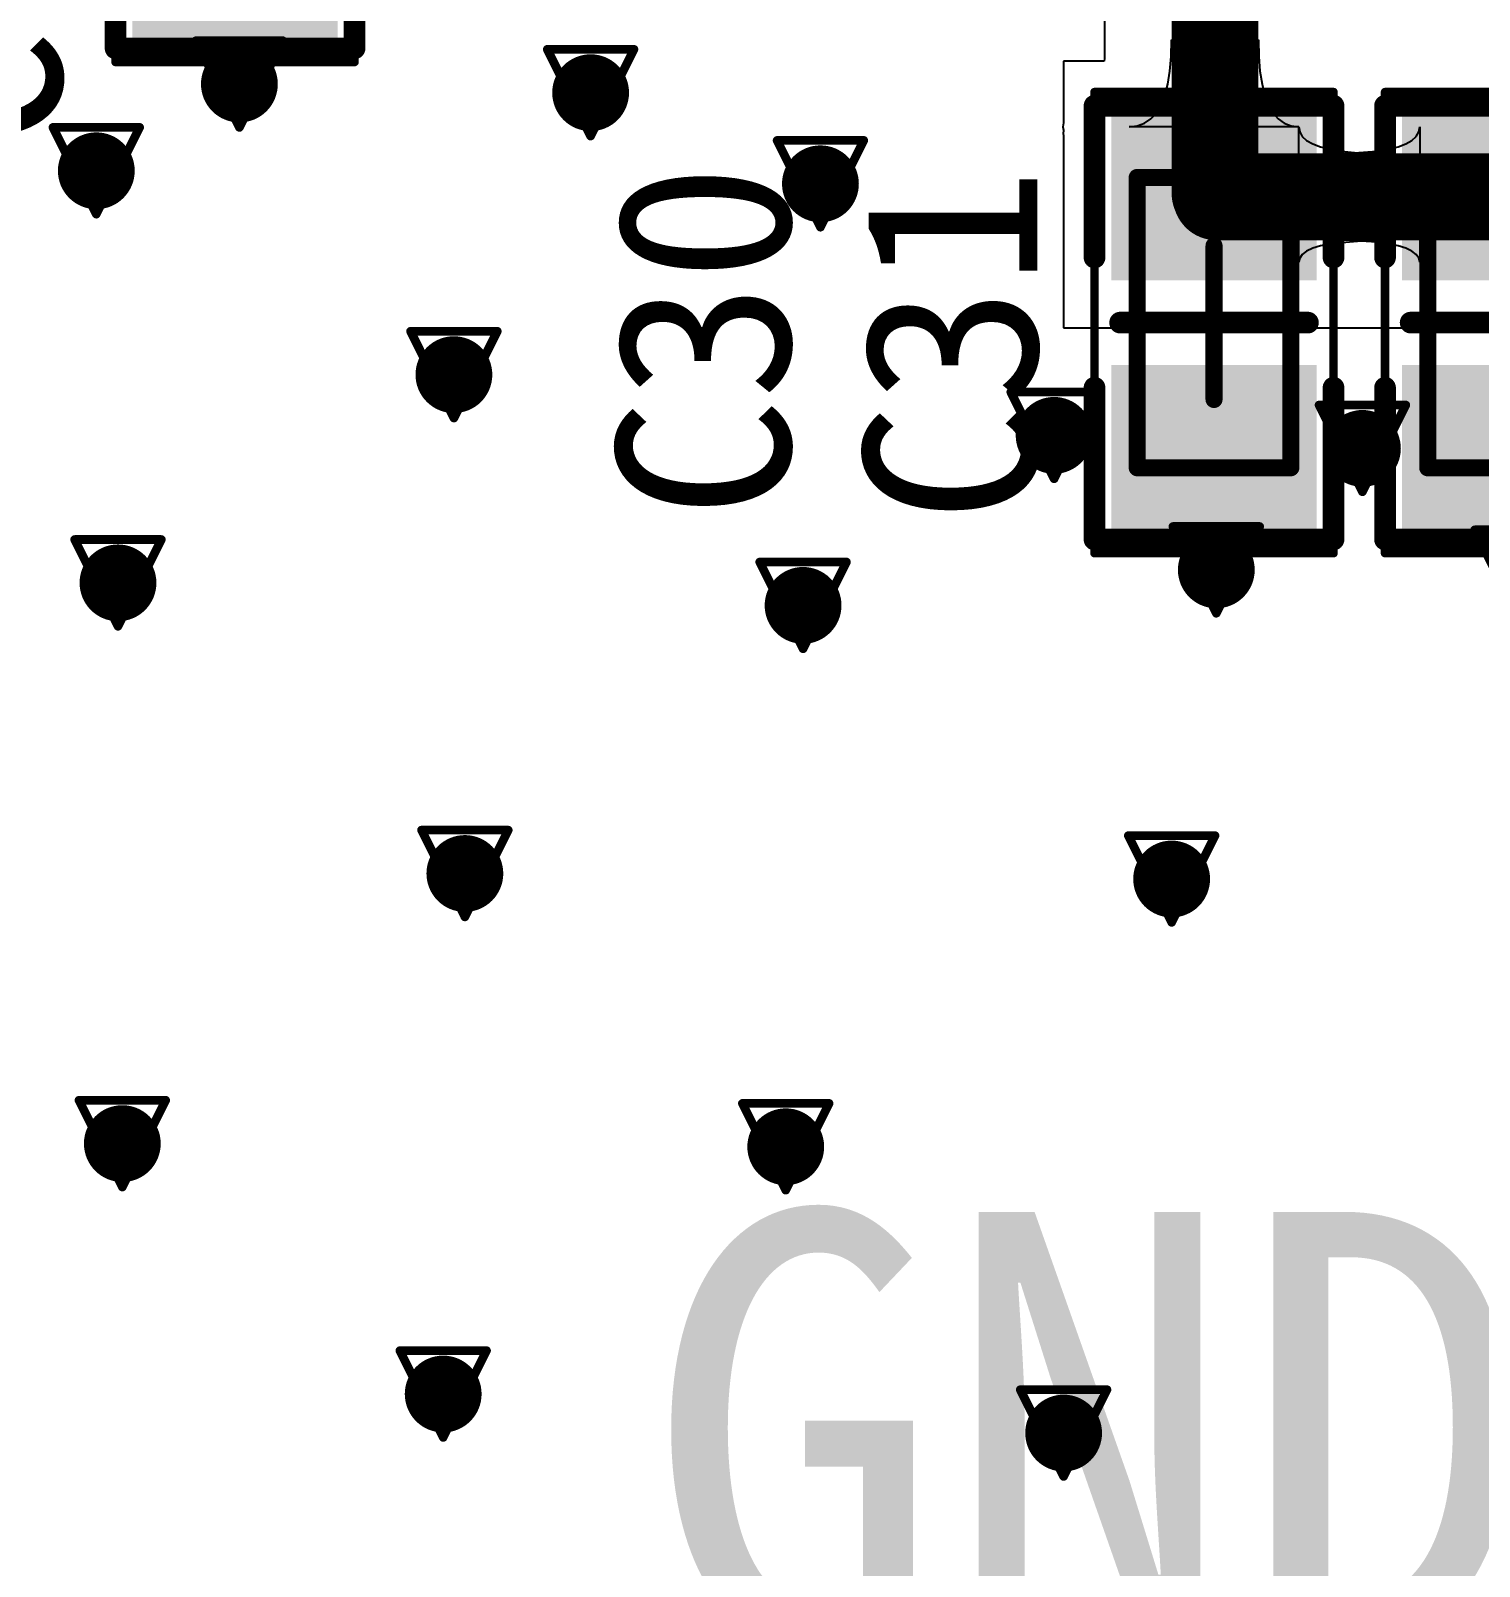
# Model space of a CAD drawing. Extents: x 75 to 173, y 40 to 188.
# Drawn here: x 132.93 to 141.42, y 122.42 to 131.41 of the extents above; entities that cross this region are included whole.
import ezdxf

# ---------------------------------------------------------------- set-up
doc = ezdxf.new("R2010")
doc.units = 0
doc.header["$MEASUREMENT"] = 0
doc.layers.get('0').update_dxf_attribs({"linetype": 'CONTINUOUS'})
for name, color, linetype in [('BottomLayer', 5, 'CONTINUOUS'), ('DRILLDRAWING', 1, 'CONTINUOUS'), ('MECHANICAL13', 56, 'CONTINUOUS'), ('MECHANICAL15', 56, 'CONTINUOUS'), ('MULTILAYER', 9, 'CONTINUOUS'), ('TopLayer', 1, 'CONTINUOUS'), ('TOPOVERLAY', 2, 'CONTINUOUS'), ('TOPPASTE', 8, 'CONTINUOUS'), ('TOPSOLDER', 216, 'CONTINUOUS'), ('ViaHoleLayer', 16, 'CONTINUOUS')]:
    doc.layers.add(name, color=color, linetype=linetype)

# ---------------------------------------------------------------- blocks, each defined once
blk = doc.blocks.new('C0603_36')
at = {"layer": 'MECHANICAL13', "const_width": 0.1}
for points in [[(-0.850001, -0.450002), (-0.850001, 0.449999)], [(0.849998, 0.449999), (-0.850001, 0.449999)], [(0.849998, -0.450002), (0.849998, 0.449999)], [(0.849998, -0.450002), (-0.850001, -0.450002)]]:
    blk.add_lwpolyline(points, dxfattribs=at)
at = {"layer": 'MECHANICAL13', "const_width": 0.05}
for points in [[(-0.875, 0.449999, 1), (-0.825002, 0.449999, 1)], [(-0.875, 0.449999, 1), (-0.825002, 0.449999, 1)], [(0.825, 0.449999, 1), (0.874997, 0.449999, 1)], [(0.825, 0.449999, 1), (0.874997, 0.449999, 1)], [(-0.875, -0.450002, 1), (-0.825002, -0.450002, 1)], [(-0.875, -0.450002, 1), (-0.825002, -0.450002, 1)], [(0.825, -0.450002, 1), (0.874997, -0.450002, 1)], [(0.825, -0.450002, 1), (0.874997, -0.450002, 1)]]:
    blk.add_lwpolyline(points, format="xyb", close=True, dxfattribs=at)
at = {"layer": 'MECHANICAL15'}
for points, const_width in [([(1.35, 0.700001), (-1.35, 0.700001)], 0.05), ([(-1.35, -0.700001), (-1.35, 0.700001)], 0.05), ([(1.35, -0.700001), (1.35, 0.700001)], 0.05), ([(0, -0.450002), (0, 0.449999)], 0.1), ([(0.449999, 0), (-0.450002, 0)], 0.1), ([(1.35, -0.700001), (-1.35, -0.700001)], 0.05)]:
    blk.add_lwpolyline(points, dxfattribs=dict(at, const_width=const_width))
for points, const_width in [([(-1.362499, 0.700001, 1), (-1.3375, 0.700001, 1)], 0.024999), ([(-1.362499, 0.700001, 1), (-1.3375, 0.700001, 1)], 0.024999), ([(1.3375, 0.700001, 1), (1.362499, 0.700001, 1)], 0.024999), ([(1.3375, 0.700001, 1), (1.362499, 0.700001, 1)], 0.024999), ([(-0.024999, 0.449999, 1), (0.024999, 0.449999, 1)], 0.05), ([(-0.475, 0, 1), (-0.425003, 0, 1)], 0.05), ([(0.425, 0, 1), (0.474998, 0, 1)], 0.05), ([(-0.024999, -0.450002, 1), (0.024999, -0.450002, 1)], 0.05), ([(-1.362499, -0.700001, 1), (-1.3375, -0.700001, 1)], 0.024999), ([(-1.362499, -0.700001, 1), (-1.3375, -0.700001, 1)], 0.024999), ([(1.3375, -0.700001, 1), (1.362499, -0.700001, 1)], 0.024999), ([(1.3375, -0.700001, 1), (1.362499, -0.700001, 1)], 0.024999)]:
    blk.add_lwpolyline(points, format="xyb", close=True, dxfattribs=dict(at, const_width=const_width))
at = {"layer": 'TOPOVERLAY', "const_width": 0.127}
for points in [[(-1.27, -0.700001), (-1.27, 0.700001)], [(-0.381, 0.700001), (-1.27, 0.700001)], [(1.27, 0.700001), (0.381, 0.700001)], [(1.27, -0.700001), (1.27, 0.700001)], [(0, -0.549999), (0, 0.549999)], [(-0.381, -0.700001), (-1.27, -0.700001)], [(1.27, -0.700001), (0.381, -0.700001)]]:
    blk.add_lwpolyline(points, dxfattribs=at)
at = {"layer": 'TOPOVERLAY', "const_width": 0.0635}
for points in [[(-1.30175, 0.700001, 1), (-1.23825, 0.700001, 1)], [(-1.30175, 0.700001, 1), (-1.23825, 0.700001, 1)], [(-0.41275, 0.700001, 1), (-0.34925, 0.700001, 1)], [(0.34925, 0.700001, 1), (0.41275, 0.700001, 1)], [(1.23825, 0.700001, 1), (1.30175, 0.700001, 1)], [(1.23825, 0.700001, 1), (1.30175, 0.700001, 1)], [(-0.03175, 0.549999, 1), (0.03175, 0.549999, 1)], [(-0.03175, -0.549999, 1), (0.03175, -0.549999, 1)], [(-1.30175, -0.700001, 1), (-1.23825, -0.700001, 1)], [(-1.30175, -0.700001, 1), (-1.23825, -0.700001, 1)], [(-0.41275, -0.700001, 1), (-0.34925, -0.700001, 1)], [(0.34925, -0.700001, 1), (0.41275, -0.700001, 1)], [(1.23825, -0.700001, 1), (1.30175, -0.700001, 1)], [(1.23825, -0.700001, 1), (1.30175, -0.700001, 1)]]:
    blk.add_lwpolyline(points, format="xyb", close=True, dxfattribs=at)
at = {"layer": 'TOPPASTE'}
for points in [[(-0.350002, -0.499999), (-0.350002, 0.499999), (-1.15, -0.499999), (-1.15, 0.499999)], [(1.149998, -0.499999), (1.149998, 0.499999), (0.349999, -0.499999), (0.349999, 0.499999)]]:
    blk.add_solid(points, dxfattribs=at)
at = {"layer": 'TOPSOLDER'}
for points in [[(-0.248402, -0.601599), (-0.248402, 0.601599), (-1.2516, -0.601599), (-1.2516, 0.601599)], [(1.251598, -0.601599), (1.251598, 0.601599), (0.248399, -0.601599), (0.248399, 0.601599)]]:
    blk.add_solid(points, dxfattribs=at)
blk = doc.blocks.new('C0603_37')
at = {"layer": 'MECHANICAL13', "const_width": 0.1}
for points in [[(-0.850001, -0.450002), (-0.850001, 0.449999)], [(0.849998, 0.449999), (-0.850001, 0.449999)], [(0.849998, -0.450002), (0.849998, 0.449999)], [(0.849998, -0.450002), (-0.850001, -0.450002)]]:
    blk.add_lwpolyline(points, dxfattribs=at)
at = {"layer": 'MECHANICAL13', "const_width": 0.05}
for points in [[(-0.875, 0.449999, 1), (-0.825002, 0.449999, 1)], [(-0.875, 0.449999, 1), (-0.825002, 0.449999, 1)], [(0.825, 0.449999, 1), (0.874997, 0.449999, 1)], [(0.825, 0.449999, 1), (0.874997, 0.449999, 1)], [(-0.875, -0.450002, 1), (-0.825002, -0.450002, 1)], [(-0.875, -0.450002, 1), (-0.825002, -0.450002, 1)], [(0.825, -0.450002, 1), (0.874997, -0.450002, 1)], [(0.825, -0.450002, 1), (0.874997, -0.450002, 1)]]:
    blk.add_lwpolyline(points, format="xyb", close=True, dxfattribs=at)
at = {"layer": 'MECHANICAL15'}
for points, const_width in [([(1.35, 0.700001), (-1.35, 0.700001)], 0.05), ([(-1.35, -0.700001), (-1.35, 0.700001)], 0.05), ([(1.35, -0.700001), (1.35, 0.700001)], 0.05), ([(0, -0.450002), (0, 0.449999)], 0.1), ([(0.449999, 0), (-0.450002, 0)], 0.1), ([(1.35, -0.700001), (-1.35, -0.700001)], 0.05)]:
    blk.add_lwpolyline(points, dxfattribs=dict(at, const_width=const_width))
for points, const_width in [([(-1.362499, 0.700001, 1), (-1.3375, 0.700001, 1)], 0.024999), ([(-1.362499, 0.700001, 1), (-1.3375, 0.700001, 1)], 0.024999), ([(1.3375, 0.700001, 1), (1.362499, 0.700001, 1)], 0.024999), ([(1.3375, 0.700001, 1), (1.362499, 0.700001, 1)], 0.024999), ([(-0.024999, 0.449999, 1), (0.024999, 0.449999, 1)], 0.05), ([(-0.475, 0, 1), (-0.425003, 0, 1)], 0.05), ([(0.425, 0, 1), (0.474998, 0, 1)], 0.05), ([(-0.024999, -0.450002, 1), (0.024999, -0.450002, 1)], 0.05), ([(-1.362499, -0.700001, 1), (-1.3375, -0.700001, 1)], 0.024999), ([(-1.362499, -0.700001, 1), (-1.3375, -0.700001, 1)], 0.024999), ([(1.3375, -0.700001, 1), (1.362499, -0.700001, 1)], 0.024999), ([(1.3375, -0.700001, 1), (1.362499, -0.700001, 1)], 0.024999)]:
    blk.add_lwpolyline(points, format="xyb", close=True, dxfattribs=dict(at, const_width=const_width))
at = {"layer": 'TOPOVERLAY', "const_width": 0.127}
for points in [[(-1.27, -0.700001), (-1.27, 0.700001)], [(-0.381, 0.700001), (-1.27, 0.700001)], [(1.27, 0.700001), (0.381, 0.700001)], [(1.27, -0.700001), (1.27, 0.700001)], [(0, -0.549999), (0, 0.549999)], [(-0.381, -0.700001), (-1.27, -0.700001)], [(1.27, -0.700001), (0.381, -0.700001)]]:
    blk.add_lwpolyline(points, dxfattribs=at)
at = {"layer": 'TOPOVERLAY', "const_width": 0.0635}
for points in [[(-1.30175, 0.700001, 1), (-1.23825, 0.700001, 1)], [(-1.30175, 0.700001, 1), (-1.23825, 0.700001, 1)], [(-0.41275, 0.700001, 1), (-0.34925, 0.700001, 1)], [(0.34925, 0.700001, 1), (0.41275, 0.700001, 1)], [(1.23825, 0.700001, 1), (1.30175, 0.700001, 1)], [(1.23825, 0.700001, 1), (1.30175, 0.700001, 1)], [(-0.03175, 0.549999, 1), (0.03175, 0.549999, 1)], [(-0.03175, -0.549999, 1), (0.03175, -0.549999, 1)], [(-1.30175, -0.700001, 1), (-1.23825, -0.700001, 1)], [(-1.30175, -0.700001, 1), (-1.23825, -0.700001, 1)], [(-0.41275, -0.700001, 1), (-0.34925, -0.700001, 1)], [(0.34925, -0.700001, 1), (0.41275, -0.700001, 1)], [(1.23825, -0.700001, 1), (1.30175, -0.700001, 1)], [(1.23825, -0.700001, 1), (1.30175, -0.700001, 1)]]:
    blk.add_lwpolyline(points, format="xyb", close=True, dxfattribs=at)
at = {"layer": 'TOPPASTE'}
for points in [[(-0.350002, -0.499999), (-0.350002, 0.499999), (-1.15, -0.499999), (-1.15, 0.499999)], [(1.149998, -0.499999), (1.149998, 0.499999), (0.349999, -0.499999), (0.349999, 0.499999)]]:
    blk.add_solid(points, dxfattribs=at)
at = {"layer": 'TOPSOLDER'}
for points in [[(-0.248402, -0.601599), (-0.248402, 0.601599), (-1.2516, -0.601599), (-1.2516, 0.601599)], [(1.251598, -0.601599), (1.251598, 0.601599), (0.248399, -0.601599), (0.248399, 0.601599)]]:
    blk.add_solid(points, dxfattribs=at)
blk = doc.blocks.new('C0603_106')
at = {"layer": 'MECHANICAL13', "const_width": 0.1}
for points in [[(0.849998, 0.449999), (-0.850001, 0.449999)], [(-0.850001, -0.450002), (-0.850001, 0.449999)], [(0.849998, -0.450002), (0.849998, 0.449999)], [(0.849998, -0.450002), (-0.850001, -0.450002)]]:
    blk.add_lwpolyline(points, dxfattribs=at)
at = {"layer": 'MECHANICAL13', "const_width": 0.05}
for points in [[(-0.875, 0.449999, 1), (-0.825002, 0.449999, 1)], [(-0.875, 0.449999, 1), (-0.825002, 0.449999, 1)], [(0.825, 0.449999, 1), (0.874997, 0.449999, 1)], [(0.825, 0.449999, 1), (0.874997, 0.449999, 1)], [(-0.875, -0.450002, 1), (-0.825002, -0.450002, 1)], [(-0.875, -0.450002, 1), (-0.825002, -0.450002, 1)], [(0.825, -0.450002, 1), (0.874997, -0.450002, 1)], [(0.825, -0.450002, 1), (0.874997, -0.450002, 1)]]:
    blk.add_lwpolyline(points, format="xyb", close=True, dxfattribs=at)
at = {"layer": 'MECHANICAL15'}
for points, const_width in [([(-1.35, -0.700001), (-1.35, 0.700001)], 0.05), ([(1.35, 0.700001), (-1.35, 0.700001)], 0.05), ([(1.35, -0.700001), (1.35, 0.700001)], 0.05), ([(0, -0.450002), (0, 0.449999)], 0.1), ([(0.449999, 0), (-0.450002, 0)], 0.1), ([(1.35, -0.700001), (-1.35, -0.700001)], 0.05)]:
    blk.add_lwpolyline(points, dxfattribs=dict(at, const_width=const_width))
for points, const_width in [([(-1.362499, 0.700001, 1), (-1.3375, 0.700001, 1)], 0.024999), ([(-1.362499, 0.700001, 1), (-1.3375, 0.700001, 1)], 0.024999), ([(1.3375, 0.700001, 1), (1.362499, 0.700001, 1)], 0.024999), ([(1.3375, 0.700001, 1), (1.362499, 0.700001, 1)], 0.024999), ([(-0.024999, 0.449999, 1), (0.024999, 0.449999, 1)], 0.05), ([(-0.475, 0, 1), (-0.425003, 0, 1)], 0.05), ([(0.425, 0, 1), (0.474998, 0, 1)], 0.05), ([(-0.024999, -0.450002, 1), (0.024999, -0.450002, 1)], 0.05), ([(-1.362499, -0.700001, 1), (-1.3375, -0.700001, 1)], 0.024999), ([(-1.362499, -0.700001, 1), (-1.3375, -0.700001, 1)], 0.024999), ([(1.3375, -0.700001, 1), (1.362499, -0.700001, 1)], 0.024999), ([(1.3375, -0.700001, 1), (1.362499, -0.700001, 1)], 0.024999)]:
    blk.add_lwpolyline(points, format="xyb", close=True, dxfattribs=dict(at, const_width=const_width))
at = {"layer": 'TOPOVERLAY', "const_width": 0.127}
for points in [[(-0.381, 0.700001), (-1.27, 0.700001)], [(-1.27, -0.700001), (-1.27, 0.700001)], [(1.27, 0.700001), (0.381, 0.700001)], [(1.27, -0.700001), (1.27, 0.700001)], [(0, -0.549999), (0, 0.549999)], [(-0.381, -0.700001), (-1.27, -0.700001)], [(1.27, -0.700001), (0.381, -0.700001)]]:
    blk.add_lwpolyline(points, dxfattribs=at)
at = {"layer": 'TOPOVERLAY', "const_width": 0.0635}
for points in [[(-1.30175, 0.700001, 1), (-1.23825, 0.700001, 1)], [(-1.30175, 0.700001, 1), (-1.23825, 0.700001, 1)], [(-0.41275, 0.700001, 1), (-0.34925, 0.700001, 1)], [(0.34925, 0.700001, 1), (0.41275, 0.700001, 1)], [(1.23825, 0.700001, 1), (1.30175, 0.700001, 1)], [(1.23825, 0.700001, 1), (1.30175, 0.700001, 1)], [(-0.03175, 0.549999, 1), (0.03175, 0.549999, 1)], [(-0.03175, -0.549999, 1), (0.03175, -0.549999, 1)], [(-1.30175, -0.700001, 1), (-1.23825, -0.700001, 1)], [(-1.30175, -0.700001, 1), (-1.23825, -0.700001, 1)], [(-0.41275, -0.700001, 1), (-0.34925, -0.700001, 1)], [(0.34925, -0.700001, 1), (0.41275, -0.700001, 1)], [(1.23825, -0.700001, 1), (1.30175, -0.700001, 1)], [(1.23825, -0.700001, 1), (1.30175, -0.700001, 1)]]:
    blk.add_lwpolyline(points, format="xyb", close=True, dxfattribs=at)
at = {"layer": 'TOPPASTE'}
for points in [[(-0.350002, -0.499999), (-0.350002, 0.499999), (-1.15, -0.499999), (-1.15, 0.499999)], [(1.149998, -0.499999), (1.149998, 0.499999), (0.349999, -0.499999), (0.349999, 0.499999)]]:
    blk.add_solid(points, dxfattribs=at)
at = {"layer": 'TOPSOLDER'}
for points in [[(-0.248402, -0.601599), (-0.248402, 0.601599), (-1.2516, -0.601599), (-1.2516, 0.601599)], [(1.251598, -0.601599), (1.251598, 0.601599), (0.248399, -0.601599), (0.248399, 0.601599)]]:
    blk.add_solid(points, dxfattribs=at)

msp = doc.modelspace()

# ---------------------------------------------------------------- linework, layer by layer
at = {"layer": 'BottomLayer', "const_width": 0.225}
for points in [[(134.04416, 131.10082, 1), (134.26915, 131.10082, 1)], [(136.10156, 131.05002, 1), (136.32655, 131.05002, 1)], [(133.20596, 130.59282, 1), (133.43095, 130.59282, 1)], [(137.44776, 130.51662, 1), (137.67275, 130.51662, 1)], [(135.30076, 129.39902, 1), (135.52575, 129.39902, 1)], [(138.81676, 129.04342, 1), (139.04176, 129.04342, 1)], [(140.62276, 128.96722, 1), (140.84775, 128.96722, 1)], [(133.33296, 128.17982, 1), (133.55795, 128.17982, 1)], [(139.7668, 128.25602, 1), (139.9918, 128.25602, 1)], [(137.34616, 128.0479, 1), (137.57115, 128.0479, 1)], [(135.36496, 126.47802, 1), (135.58995, 126.47802, 1)], [(139.50516, 126.44574, 1), (139.73015, 126.44574, 1)], [(133.35836, 124.89633, 1), (133.58335, 124.89633, 1)], [(137.24456, 124.87782, 1), (137.46955, 124.87782, 1)], [(135.23796, 123.43002, 1), (135.46295, 123.43002, 1)], [(138.8724, 123.20142, 1), (139.0974, 123.20142, 1)]]:
    msp.add_lwpolyline(points, format="xyb", close=True, dxfattribs=at)
at = {"layer": 'DRILLDRAWING', "const_width": 0.0508}
for points in [[(133.90266, 131.35482), (134.41066, 131.35482)], [(133.90266, 131.35482), (134.15666, 130.84682)], [(134.15666, 130.84682), (134.41066, 131.35482)], [(135.96006, 131.30402), (136.46806, 131.30402)], [(135.96006, 131.30402), (136.21406, 130.79602)], [(136.21406, 130.79602), (136.46806, 131.30402)], [(133.06446, 130.84682), (133.57246, 130.84682)], [(133.06446, 130.84682), (133.31846, 130.33882)], [(133.31846, 130.33882), (133.57246, 130.84682)], [(137.30626, 130.77062), (137.81426, 130.77062)], [(137.30626, 130.77062), (137.56026, 130.26262)], [(137.56026, 130.26262), (137.81426, 130.77062)], [(135.15925, 129.65302), (135.66725, 129.65302)], [(135.15925, 129.65302), (135.41325, 129.14502)], [(135.41325, 129.14502), (135.66725, 129.65302)], [(138.67526, 129.29742), (139.18326, 129.29742)], [(138.67526, 129.29742), (138.92926, 128.78942)], [(138.92926, 128.78942), (139.18326, 129.29742)], [(140.48126, 129.22122), (140.98926, 129.22122)], [(140.48126, 129.22122), (140.73526, 128.71322)], [(140.73526, 128.71322), (140.98926, 129.22122)], [(139.6253, 128.51002), (140.1333, 128.51002)], [(139.6253, 128.51002), (139.8793, 128.00202)], [(139.8793, 128.00202), (140.1333, 128.51002)], [(141.39266, 128.49043), (141.90066, 128.49043)], [(141.39266, 128.49043), (141.64666, 127.98243)], [(133.19146, 128.43382), (133.69946, 128.43382)], [(133.19146, 128.43382), (133.44546, 127.92582)], [(133.44546, 127.92582), (133.69946, 128.43382)], [(137.20466, 128.3019), (137.71266, 128.3019)], [(137.20466, 128.3019), (137.45866, 127.7939)], [(137.45866, 127.7939), (137.71266, 128.3019)], [(135.22346, 126.73202), (135.73146, 126.73202)], [(135.22346, 126.73202), (135.47746, 126.22402)], [(135.47746, 126.22402), (135.73146, 126.73202)], [(139.36366, 126.69974), (139.87166, 126.69974)], [(139.36366, 126.69974), (139.61766, 126.19174)], [(139.61766, 126.19174), (139.87166, 126.69974)], [(133.21686, 125.15033), (133.72486, 125.15033)], [(133.21686, 125.15033), (133.47086, 124.64233)], [(133.47086, 124.64233), (133.72486, 125.15033)], [(137.10306, 125.13182), (137.61106, 125.13182)], [(137.10306, 125.13182), (137.35706, 124.62382)], [(137.35706, 124.62382), (137.61106, 125.13182)], [(135.09646, 123.68402), (135.60446, 123.68402)], [(135.09646, 123.68402), (135.35046, 123.17602)], [(135.35046, 123.17602), (135.60446, 123.68402)], [(138.7309, 123.45542), (139.2389, 123.45542)], [(138.7309, 123.45542), (138.9849, 122.94742)], [(138.9849, 122.94742), (139.2389, 123.45542)]]:
    msp.add_lwpolyline(points, dxfattribs=at)
at = {"layer": 'DRILLDRAWING', "const_width": 0.0254}
for points in [[(133.88996, 131.35482, 1), (133.91536, 131.35482, 1)], [(133.88996, 131.35482, 1), (133.91536, 131.35482, 1)], [(134.39796, 131.35482, 1), (134.42336, 131.35482, 1)], [(134.39796, 131.35482, 1), (134.42336, 131.35482, 1)], [(135.94736, 131.30402, 1), (135.97276, 131.30402, 1)], [(135.94736, 131.30402, 1), (135.97276, 131.30402, 1)], [(136.45536, 131.30402, 1), (136.48076, 131.30402, 1)], [(136.45536, 131.30402, 1), (136.48076, 131.30402, 1)], [(133.05176, 130.84682, 1), (133.07716, 130.84682, 1)], [(133.05176, 130.84682, 1), (133.07716, 130.84682, 1)], [(133.55976, 130.84682, 1), (133.58516, 130.84682, 1)], [(133.55976, 130.84682, 1), (133.58516, 130.84682, 1)], [(134.14396, 130.84682, 1), (134.16936, 130.84682, 1)], [(134.14396, 130.84682, 1), (134.16936, 130.84682, 1)], [(136.20136, 130.79602, 1), (136.22676, 130.79602, 1)], [(136.20136, 130.79602, 1), (136.22676, 130.79602, 1)], [(137.29356, 130.77062, 1), (137.31896, 130.77062, 1)], [(137.29356, 130.77062, 1), (137.31896, 130.77062, 1)], [(137.80156, 130.77062, 1), (137.82696, 130.77062, 1)], [(137.80156, 130.77062, 1), (137.82696, 130.77062, 1)], [(133.30576, 130.33882, 1), (133.33116, 130.33882, 1)], [(133.30576, 130.33882, 1), (133.33116, 130.33882, 1)], [(137.54756, 130.26262, 1), (137.57296, 130.26262, 1)], [(137.54756, 130.26262, 1), (137.57296, 130.26262, 1)], [(135.14655, 129.65302, 1), (135.17195, 129.65302, 1)], [(135.14655, 129.65302, 1), (135.17195, 129.65302, 1)], [(135.65455, 129.65302, 1), (135.67995, 129.65302, 1)], [(135.65455, 129.65302, 1), (135.67995, 129.65302, 1)], [(138.66256, 129.29742, 1), (138.68796, 129.29742, 1)], [(138.66256, 129.29742, 1), (138.68796, 129.29742, 1)], [(139.17056, 129.29742, 1), (139.19596, 129.29742, 1)], [(139.17056, 129.29742, 1), (139.19596, 129.29742, 1)], [(140.46856, 129.22122, 1), (140.49396, 129.22122, 1)], [(140.46856, 129.22122, 1), (140.49396, 129.22122, 1)], [(140.97656, 129.22122, 1), (141.00196, 129.22122, 1)], [(140.97656, 129.22122, 1), (141.00196, 129.22122, 1)], [(135.40055, 129.14502, 1), (135.42595, 129.14502, 1)], [(135.40055, 129.14502, 1), (135.42595, 129.14502, 1)], [(138.91656, 128.78942, 1), (138.94196, 128.78942, 1)], [(138.91656, 128.78942, 1), (138.94196, 128.78942, 1)], [(140.72256, 128.71322, 1), (140.74796, 128.71322, 1)], [(140.72256, 128.71322, 1), (140.74796, 128.71322, 1)], [(139.6126, 128.51002, 1), (139.638, 128.51002, 1)], [(139.6126, 128.51002, 1), (139.638, 128.51002, 1)], [(140.1206, 128.51002, 1), (140.146, 128.51002, 1)], [(140.1206, 128.51002, 1), (140.146, 128.51002, 1)], [(141.37996, 128.49043, 1), (141.40536, 128.49043, 1)], [(141.37996, 128.49043, 1), (141.40536, 128.49043, 1)], [(133.17876, 128.43382, 1), (133.20416, 128.43382, 1)], [(133.17876, 128.43382, 1), (133.20416, 128.43382, 1)], [(133.68676, 128.43382, 1), (133.71216, 128.43382, 1)], [(133.68676, 128.43382, 1), (133.71216, 128.43382, 1)], [(137.19196, 128.3019, 1), (137.21736, 128.3019, 1)], [(137.19196, 128.3019, 1), (137.21736, 128.3019, 1)], [(137.69996, 128.3019, 1), (137.72536, 128.3019, 1)], [(137.69996, 128.3019, 1), (137.72536, 128.3019, 1)], [(139.8666, 128.00202, 1), (139.892, 128.00202, 1)], [(139.8666, 128.00202, 1), (139.892, 128.00202, 1)], [(133.43276, 127.92582, 1), (133.45816, 127.92582, 1)], [(133.43276, 127.92582, 1), (133.45816, 127.92582, 1)], [(137.44596, 127.7939, 1), (137.47136, 127.7939, 1)], [(137.44596, 127.7939, 1), (137.47136, 127.7939, 1)], [(135.21076, 126.73202, 1), (135.23616, 126.73202, 1)], [(135.21076, 126.73202, 1), (135.23616, 126.73202, 1)], [(135.71876, 126.73202, 1), (135.74416, 126.73202, 1)], [(135.71876, 126.73202, 1), (135.74416, 126.73202, 1)], [(139.35096, 126.69974, 1), (139.37636, 126.69974, 1)], [(139.35096, 126.69974, 1), (139.37636, 126.69974, 1)], [(139.85896, 126.69974, 1), (139.88436, 126.69974, 1)], [(139.85896, 126.69974, 1), (139.88436, 126.69974, 1)], [(135.46476, 126.22402, 1), (135.49016, 126.22402, 1)], [(135.46476, 126.22402, 1), (135.49016, 126.22402, 1)], [(139.60496, 126.19174, 1), (139.63036, 126.19174, 1)], [(139.60496, 126.19174, 1), (139.63036, 126.19174, 1)], [(133.20416, 125.15033, 1), (133.22956, 125.15033, 1)], [(133.20416, 125.15033, 1), (133.22956, 125.15033, 1)], [(133.71216, 125.15033, 1), (133.73756, 125.15033, 1)], [(133.71216, 125.15033, 1), (133.73756, 125.15033, 1)], [(137.09036, 125.13182, 1), (137.11576, 125.13182, 1)], [(137.09036, 125.13182, 1), (137.11576, 125.13182, 1)], [(137.59836, 125.13182, 1), (137.62376, 125.13182, 1)], [(137.59836, 125.13182, 1), (137.62376, 125.13182, 1)], [(133.45816, 124.64233, 1), (133.48356, 124.64233, 1)], [(133.45816, 124.64233, 1), (133.48356, 124.64233, 1)], [(137.34436, 124.62382, 1), (137.36976, 124.62382, 1)], [(137.34436, 124.62382, 1), (137.36976, 124.62382, 1)], [(135.08376, 123.68402, 1), (135.10916, 123.68402, 1)], [(135.08376, 123.68402, 1), (135.10916, 123.68402, 1)], [(135.59176, 123.68402, 1), (135.61716, 123.68402, 1)], [(135.59176, 123.68402, 1), (135.61716, 123.68402, 1)], [(138.7182, 123.45542, 1), (138.7436, 123.45542, 1)], [(138.7182, 123.45542, 1), (138.7436, 123.45542, 1)], [(139.2262, 123.45542, 1), (139.2516, 123.45542, 1)], [(139.2262, 123.45542, 1), (139.2516, 123.45542, 1)], [(135.33776, 123.17602, 1), (135.36316, 123.17602, 1)], [(135.33776, 123.17602, 1), (135.36316, 123.17602, 1)], [(138.9722, 122.94742, 1), (138.9976, 122.94742, 1)], [(138.9722, 122.94742, 1), (138.9976, 122.94742, 1)]]:
    msp.add_lwpolyline(points, format="xyb", close=True, dxfattribs=at)
at = {"layer": 'MULTILAYER', "const_width": 0.225}
for points in [[(134.04416, 131.10082, 1), (134.26915, 131.10082, 1)], [(136.10156, 131.05002, 1), (136.32655, 131.05002, 1)], [(133.20596, 130.59282, 1), (133.43095, 130.59282, 1)], [(137.44776, 130.51662, 1), (137.67275, 130.51662, 1)], [(135.30076, 129.39902, 1), (135.52575, 129.39902, 1)], [(138.81676, 129.04342, 1), (139.04176, 129.04342, 1)], [(140.62276, 128.96722, 1), (140.84775, 128.96722, 1)], [(133.33296, 128.17982, 1), (133.55795, 128.17982, 1)], [(139.7668, 128.25602, 1), (139.9918, 128.25602, 1)], [(137.34616, 128.0479, 1), (137.57115, 128.0479, 1)], [(135.36496, 126.47802, 1), (135.58995, 126.47802, 1)], [(139.50516, 126.44574, 1), (139.73015, 126.44574, 1)], [(133.35836, 124.89633, 1), (133.58335, 124.89633, 1)], [(137.24456, 124.87782, 1), (137.46955, 124.87782, 1)], [(135.23796, 123.43002, 1), (135.46295, 123.43002, 1)], [(138.8724, 123.20142, 1), (139.0974, 123.20142, 1)]]:
    msp.add_lwpolyline(points, format="xyb", close=True, dxfattribs=at)
at = {"layer": 'TopLayer'}
for p, q in [((139.22421, 131.58112), (139.22421, 131.2502)), ((139.61517, 131.26225), (139.61766, 131.35877)), ((139.61766, 131.35877), (140.12566, 131.35877)), ((140.12566, 131.35877), (140.12803, 131.26225)), ((139.22289, 131.23482), (138.9849, 131.23482)), ((138.9849, 131.23482), (138.9849, 130.87298)), ((139.22421, 131.2502), (139.22289, 131.23482)), ((139.60771, 131.17589), (139.61517, 131.26225)), ((140.12803, 131.26225), (140.13514, 131.17589)), ((139.59527, 131.09969), (139.60771, 131.17589)), ((140.13514, 131.17589), (140.147, 131.09969)), ((139.55548, 130.97777), (139.57786, 131.03365)), ((139.57786, 131.03365), (139.59527, 131.09969)), ((140.147, 131.09969), (140.16361, 131.03365)), ((140.16361, 131.03365), (140.18495, 130.97777)), ((139.49579, 130.89649), (139.52812, 130.93205)), ((139.52812, 130.93205), (139.55548, 130.97777)), ((140.18495, 130.97777), (140.21105, 130.93205)), ((140.21105, 130.93205), (140.24188, 130.89649)), ((138.9849, 130.87298), (138.98049, 130.85077)), ((138.98049, 130.85077), (138.98458, 130.83017)), ((138.98458, 130.83017), (138.98271, 130.80925)), ((139.36895, 130.85077), (139.41621, 130.85585)), ((140.36285, 130.85077), (139.36895, 130.85077)), ((139.41621, 130.85585), (139.45848, 130.87109)), ((139.45848, 130.87109), (139.49579, 130.89649)), ((140.24188, 130.89649), (140.27746, 130.87109)), ((140.27746, 130.87109), (140.31779, 130.85585)), ((140.31779, 130.85585), (140.36285, 130.85077)), ((140.36285, 130.05687), (140.36285, 130.85077)), ((140.36285, 130.85077), (140.36793, 130.82107)), ((141.06567, 130.82107), (141.07075, 130.85077)), ((141.07075, 130.85077), (141.07075, 130.05687)), ((138.98271, 130.80925), (138.9849, 130.80225)), ((138.9849, 130.80225), (138.9849, 129.67282)), ((140.36793, 130.82107), (140.38317, 130.79449)), ((140.38317, 130.79449), (140.40857, 130.77103)), ((140.40857, 130.77103), (140.44413, 130.75071)), ((140.44413, 130.75071), (140.48985, 130.73351)), ((140.94375, 130.73351), (140.98947, 130.75071)), ((140.98947, 130.75071), (141.02503, 130.77103)), ((141.02503, 130.77103), (141.05043, 130.79449)), ((141.05043, 130.79449), (141.06567, 130.82107)), ((140.48985, 130.73351), (140.54573, 130.71944)), ((140.54573, 130.71944), (140.61177, 130.70849)), ((140.56275, 130.69442), (140.65927, 130.69599)), ((140.56275, 130.18642), (140.56275, 130.69442)), ((140.61177, 130.70849), (140.68797, 130.70067)), ((140.65927, 130.69599), (140.82183, 130.70849)), ((140.68797, 130.70067), (140.87085, 130.69442)), ((140.82183, 130.70849), (140.88787, 130.71944)), ((140.87085, 130.69442), (140.87085, 130.18642)), ((140.88787, 130.71944), (140.94375, 130.73351)), ((140.40857, 130.12294), (140.38317, 130.10351)), ((140.44413, 130.13978), (140.40857, 130.12294)), ((140.48985, 130.15403), (140.44413, 130.13978)), ((140.54573, 130.16569), (140.48985, 130.15403)), ((140.77433, 130.18513), (140.54573, 130.16569)), ((140.65927, 130.18513), (140.56275, 130.18642)), ((140.82183, 130.17476), (140.65927, 130.18513)), ((140.87085, 130.18642), (140.77433, 130.18513)), ((140.88787, 130.16569), (140.82183, 130.17476)), ((140.94375, 130.15403), (140.88787, 130.16569)), ((140.98947, 130.13978), (140.94375, 130.15403)), ((141.02503, 130.12294), (140.98947, 130.13978)), ((141.05043, 130.10351), (141.02503, 130.12294)), ((140.36793, 130.08149), (140.36285, 130.05687)), ((140.38317, 130.10351), (140.36793, 130.08149)), ((141.06567, 130.08149), (141.05043, 130.10351)), ((141.07075, 130.05687), (141.06567, 130.08149)), ((138.9849, 129.67282), (140.34065, 129.67282)), ((140.34065, 129.67282), (140.36285, 129.66841)), ((140.36285, 129.66841), (140.38506, 129.67282)), ((140.38506, 129.67282), (141.04855, 129.67282)), ((141.04855, 129.67282), (141.07075, 129.66841)), ((141.07075, 129.66841), (141.09296, 129.67282)), ((141.09296, 129.67282), (142.04245, 129.67282))]:
    msp.add_line(p, q, dxfattribs=at)
at = {"layer": 'TopLayer', "const_width": 0.508}
for points in [[(139.87166, 130.45958), (139.87166, 132.67782)], [(139.8793, 130.44042), (142.79266, 130.44042)]]:
    msp.add_lwpolyline(points, dxfattribs=at)
at = {"layer": 'TopLayer'}
for points, const_width in [([(134.04416, 131.10082, 1), (134.26915, 131.10082, 1)], 0.225), ([(136.10156, 131.05002, 1), (136.32655, 131.05002, 1)], 0.225), ([(133.20596, 130.59282, 1), (133.43095, 130.59282, 1)], 0.225), ([(137.44776, 130.51662, 1), (137.67275, 130.51662, 1)], 0.225), ([(139.74466, 130.45958, 1), (139.99866, 130.45958, 1)], 0.254), ([(139.7523, 130.44042, 1), (140.0063, 130.44042, 1)], 0.254), ([(135.30076, 129.39902, 1), (135.52575, 129.39902, 1)], 0.225), ([(138.81676, 129.04342, 1), (139.04176, 129.04342, 1)], 0.225), ([(140.62276, 128.96722, 1), (140.84775, 128.96722, 1)], 0.225), ([(133.33296, 128.17982, 1), (133.55795, 128.17982, 1)], 0.225), ([(139.7668, 128.25602, 1), (139.9918, 128.25602, 1)], 0.225), ([(137.34616, 128.0479, 1), (137.57115, 128.0479, 1)], 0.225), ([(135.36496, 126.47802, 1), (135.58995, 126.47802, 1)], 0.225), ([(139.50516, 126.44574, 1), (139.73015, 126.44574, 1)], 0.225), ([(133.35836, 124.89633, 1), (133.58335, 124.89633, 1)], 0.225), ([(137.24456, 124.87782, 1), (137.46955, 124.87782, 1)], 0.225), ([(135.23796, 123.43002, 1), (135.46295, 123.43002, 1)], 0.225), ([(138.8724, 123.20142, 1), (139.0974, 123.20142, 1)], 0.225)]:
    msp.add_lwpolyline(points, format="xyb", close=True, dxfattribs=dict(at, const_width=const_width))
at = {"layer": 'ViaHoleLayer', "const_width": 0.1}
for points in [[(134.10666, 131.10082, 1), (134.20666, 131.10082, 1)], [(136.16406, 131.05002, 1), (136.26406, 131.05002, 1)], [(133.26846, 130.59282, 1), (133.36846, 130.59282, 1)], [(137.51026, 130.51662, 1), (137.61026, 130.51662, 1)], [(135.36325, 129.39902, 1), (135.46325, 129.39902, 1)], [(138.87926, 129.04342, 1), (138.97926, 129.04342, 1)], [(140.68526, 128.96722, 1), (140.78526, 128.96722, 1)], [(139.8293, 128.25602, 1), (139.9293, 128.25602, 1)], [(133.39546, 128.17982, 1), (133.49546, 128.17982, 1)], [(137.40866, 128.0479, 1), (137.50866, 128.0479, 1)], [(135.42746, 126.47802, 1), (135.52746, 126.47802, 1)], [(139.56766, 126.44574, 1), (139.66766, 126.44574, 1)], [(133.42086, 124.89633, 1), (133.52086, 124.89633, 1)], [(137.30706, 124.87782, 1), (137.40706, 124.87782, 1)], [(135.30046, 123.43002, 1), (135.40046, 123.43002, 1)], [(138.9349, 123.20142, 1), (139.0349, 123.20142, 1)]]:
    msp.add_lwpolyline(points, format="xyb", close=True, dxfattribs=at)

# ---------------------------------------------------------------- block references
at = {"rotation": 270}
for name, p in [('C0603_106', (134.13126, 132.57977)), ('C0603_37', (139.8659, 129.70382)), ('C0603_36', (141.5677, 129.70382))]:
    msp.add_blockref(name, p, dxfattribs=at)

# ---------------------------------------------------------------- texts
at = {"layer": 'TOPOVERLAY'}
for s, p in [('C27', (133.11526, 130.71982)), ('C30', (137.38246, 128.56082)), ('C31', (138.83026, 128.53542))]:
    msp.add_text(s, height=1.016, rotation=90, dxfattribs=at).set_placement(p)
msp.add_text('GND', height=2.54, dxfattribs=at).set_placement((136.54426, 121.95682))

doc.saveas('drawing.dxf')
